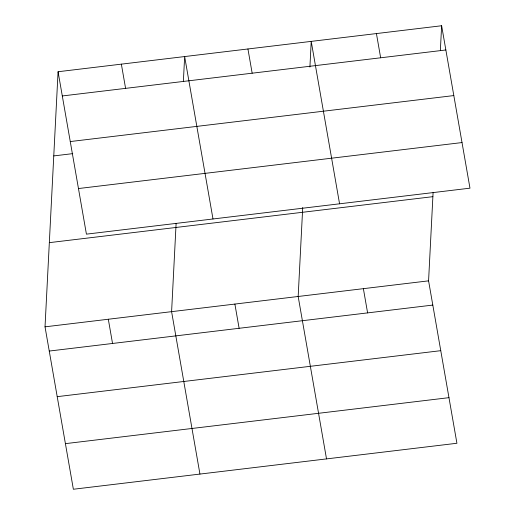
<?xml version="1.0" encoding="UTF-8"?>
<svg xmlns="http://www.w3.org/2000/svg" width="515" height="515" viewBox="0 0 515 515"><rect width="100%" height="100%" fill="white"/><g stroke="black" fill="none" stroke-linecap="round" stroke-linejoin="round"><path stroke-width="0.77" d="M433.089 192.649L428.577 280.849L456.927 443.267L73.368 489.25L45.024 326.832L58.073 71.733L441.632 25.75L469.976 188.168L86.423 234.151L58.073 71.733M176.111 223.459L171.598 311.659L199.942 474.077M183.379 81.415L184.647 56.56L212.991 218.978M302.723 207.481L298.172 296.486L326.516 458.904M309.908 67.04L311.221 41.387L339.565 203.805M440.357 50.605L441.632 25.75M62.302 95.957L445.855 49.974M70.259 141.561L453.818 95.578M53.766 155.916L72.757 153.637M78.46 188.548L462.019 142.565M49.331 242.649L432.883 196.666M45.024 326.832L428.577 280.849M49.253 351.056L432.806 305.073M57.21 396.659L440.763 350.676M65.411 443.647L448.964 397.664M376.426 33.565L380.656 57.789M363.378 288.664L367.601 312.895M247.934 48.97L252.163 73.194M234.885 304.069L239.115 328.293M121.36 64.143L125.589 88.368M108.311 319.242L112.54 343.473"/></g></svg>
